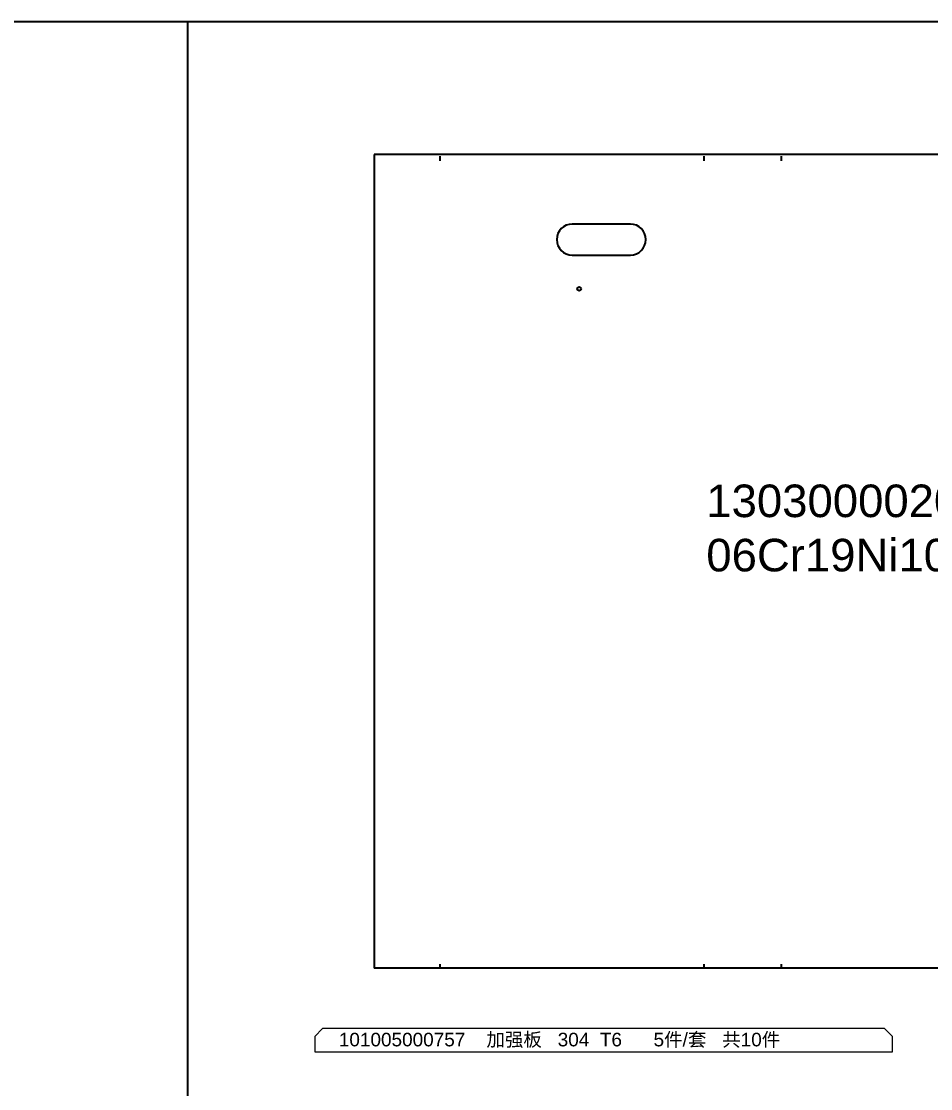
# Model space of a CAD drawing. Header units: millimetres. Extents: x 69569 to 103620, y -8463 to 17679.
# Drawn here: x 83293 to 84466, y 14471 to 15848 of the extents above; entities that cross this region are included whole.
import ezdxf

# ---------------------------------------------------------------- set-up
doc = ezdxf.new("R2010")
doc.units = ezdxf.units.MM
doc.linetypes.add('CENTER', pattern=[10.16, 6.35, -1.27, 1.27, -1.27])
doc.styles.get("Standard").update_dxf_attribs({"font": 'arial.ttf'})

# ---------------------------------------------------------------- blocks, each defined once
blk = doc.blocks.new('1303000020382 弯板 101006002984')
for p, q in [((4578.7, 212.7), (2482.1, 212.7)), ((2482.1, 212.7), (2482.1, -837.3)), ((4578.7, 212.7), (4578.7, -837.3)), ((4578.7, -837.3), (2482.1, -837.3))]:
    blk.add_line(p, q)
at = {"color": 6, "linetype": 'CENTER'}
for p, q in [((2567.4, 204.2), (2567.4, 212.7)), ((2907.9, 204.2), (2907.9, 212.7)), ((3007.7, 204.2), (3007.7, 212.7)), ((4053.2, 212.7), (4053.2, 204.2)), ((4152.9, 212.7), (4152.9, 204.2)), ((4493.5, 212.7), (4493.5, 204.2)), ((2567.4, -837.3), (2567.4, -832)), ((2907.9, -837.3), (2907.9, -832)), ((3007.7, -837.3), (3007.7, -832)), ((4053.2, -832), (4053.2, -837.3)), ((4152.9, -832), (4152.9, -837.3)), ((4493.5, -832), (4493.5, -837.3))]:
    blk.add_line(p, q, dxfattribs=at)
at = {"color": 7, "linetype": 'Continuous'}
for p, q in [((2812.7, 122.7), (2737.7, 122.7)), ((3977.9, 122.7), (3902.9, 122.7)), ((4323.2, 122.7), (4248.2, 122.7)), ((2737.7, 82.7), (2812.7, 82.7)), ((3902.9, 82.7), (3977.9, 82.7)), ((4248.2, 82.7), (4323.2, 82.7))]:
    blk.add_line(p, q, dxfattribs=at)
for centre, radius in [((2746.7, 39.2), 2.5), ((3571.9, 39.2), 2.5), ((3759.9, 39.2), 2.5), ((4314.2, 39.2), 2.5), ((3732.9, -452.3), 3.5), ((4027.9, -452.3), 3.5), ((3665.9, -687.3), 2.1), ((3732.9, -747.3), 3.5), ((4027.9, -747.3), 3.5)]:
    blk.add_circle(centre, radius, dxfattribs=at)
for centre, start, end in [((2737.7, 102.7), 90, 270), ((2812.7, 102.7), 270, 90), ((3902.9, 102.7), 90, 270), ((3977.9, 102.7), 270, 90), ((4248.2, 102.7), 90, 270), ((4323.2, 102.7), 270, 90)]:
    blk.add_arc(centre, 20, start, end, dxfattribs=at)
at = {"color": 3, "insert": (2910.7, -213.3), "char_height": 42, "attachment_point": 1}
blk.add_mtext_dynamic_manual_height_columns('1303000020382 {\\fSimSun|b0|i0|c134|p2;弯板 }101006002984  06Cr19Ni10_T6_GB_T4237  1{\\fSimSun|b0|i0|c134|p2;件}/{\\fSimSun|b0|i0|c134|p2;套} {\\fSimSun|b0|i0|c134|p2;共}3{\\fSimSun|b0|i0|c134|p2;件}', width=1166.977, gutter_width=210, heights=[0], dxfattribs=at)
blk = doc.blocks.new('101005000757')
at = {"color": 7, "linetype": 'Continuous', "lineweight": 15}
for p, q in [((21417.3, 808.7), (21407.3, 798.7)), ((21407.3, 798.7), (21407.3, 778.7)), ((22142.3, 808.7), (21417.3, 808.7)), ((22152.3, 798.7), (22142.3, 808.7)), ((22152.3, 778.7), (22152.3, 798.7)), ((21407.3, 778.7), (22152.3, 778.7))]:
    blk.add_line(p, q, dxfattribs=at)
at = {"color": 3, "insert": (21438.3, 803.3), "char_height": 17.5, "attachment_point": 1}
blk.add_mtext_dynamic_manual_height_columns('101005000757    {\\fSimSun|b0|i0|c134|p2;加强板}   304  T6      5{\\fSimSun|b0|i0|c134|p2;件}/{\\fSimSun|b0|i0|c134|p2;套}   {\\fSimSun|b0|i0|c134|p2;共}10{\\fSimSun|b0|i0|c134|p2;件}', width=615.844, gutter_width=17.5, heights=[0], dxfattribs=at)

msp = doc.modelspace()

# ---------------------------------------------------------------- linework, layer by layer
at = {"color": 1}
for p, q in [((69643.53375, 15847.53355), (96679.8126, 15847.53355)), ((83507.12849, 15847.53355), (83507.12849, 1271.73809))]:
    msp.add_line(p, q, dxfattribs=at)

# ---------------------------------------------------------------- block references
msp.add_blockref('1303000020382 弯板 101006002984', (81265.49806, 15463.25135), dxfattribs=at)
at = {"color": 2}
msp.add_blockref('101005000757', (62263.91136, 13739.39264), dxfattribs=at)

doc.saveas('drawing.dxf')
